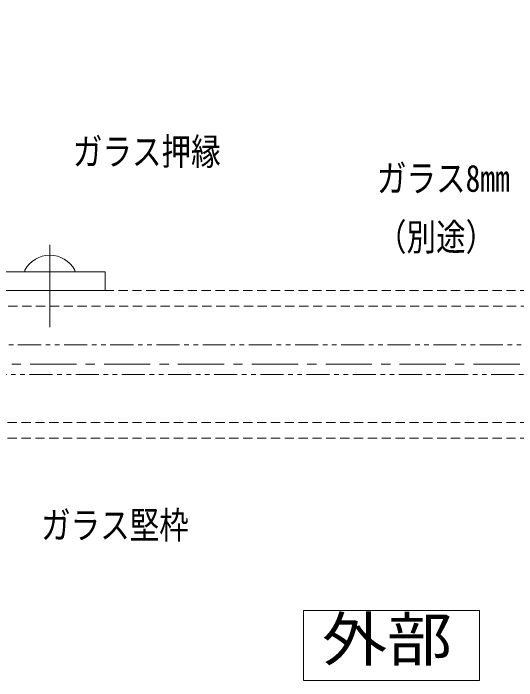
# Model space of a CAD drawing. Units: millimetres, scale not verified. Extents: x -3554 to 3554, y -1188 to 1188.
# Drawn here: x -1134.5 to -862, y -695.5 to -334.2 of the extents above; entities that cross this region are included whole.
import ezdxf
from ezdxf.enums import TextEntityAlignment as Align

# ---------------------------------------------------------------- set-up
doc = ezdxf.new("R2010")
doc.units = ezdxf.units.MM
doc.header["$LTSCALE"] = 20
for name, pattern in [('USER1', [2, 1.25, -0.25, 0.25, -0.25]), ('USER2', [1.25, 0.625, -0.125, 0.125, -0.125, 0.125, -0.125]), ('USER3', [0.375, 0.25, -0.125])]:
    doc.linetypes.add(name, pattern=pattern)
for name, color, linetype, lineweight in [('0-0_0', 7, 'Continuous', 18), ('0-6_2躯体線', 4, 'Continuous', 18), ('0-7_3中心線', 2, 'USER1', 18), ('0-8_41ｱﾙﾐ', 6, 'Continuous', 18), ('0-9_1手摺寸法', 7, 'Continuous', 18), ('0-B_P4-12', 7, 'Continuous', 18), ('0-C_2a', 1, 'USER2', 18), ('0-D_4アルミ', 6, 'Continuous', 18), ('1-1_2躯体隠れ', 6, 'USER3', 18)]:
    doc.layers.add(name, color=color, linetype=linetype, lineweight=lineweight)
doc.styles.add('ＭＳ ゴシック', font='')
doc.styles.get('ＭＳ ゴシック').set_extended_font_data('MS Gothic')

# ---------------------------------------------------------------- blocks, each defined once
blk = doc.blocks.new('A$C4E7E0D89')
at = {"layer": '0-8_41ｱﾙﾐ'}
blk.add_line((150, 100), (69.18, 100), dxfattribs=at)
for points in [[(65, 104.18), (65, 110), (59, 110), (59, 104.18)], [(54.82, 100), (0, 100), (0, 0)]]:
    blk.add_lwpolyline(points, dxfattribs=at)
for centre, start, end in [((54.82, 104.18), 270, 0), ((69.18, 104.18), 180, 270)]:
    blk.add_arc(centre, 4.18, start, end, dxfattribs=at)
at = {"layer": '0-D_4アルミ'}
for p, q in [((150, 90), (150, 100)), ((10, 90), (10, 0)), ((150, 90), (10, 90)), ((10, 0), (0, 0))]:
    blk.add_line(p, q, dxfattribs=at)

msp = doc.modelspace()

# ---------------------------------------------------------------- linework, layer by layer
at = {"layer": '0-6_2躯体線'}
for p, q in [((-1114.78, -504.05), (-1114.78, -459.54)), ((-1128.28, -473.17), (-1128.28, -474.17)), ((-1101.28, -473.17), (-1101.28, -474.17)), ((-1101.28, -474.17), (-1128.28, -474.17))]:
    msp.add_line(p, q, dxfattribs=at)
msp.add_arc((-1114.78, -480.56), 15.39, 28.6987, 151.3013, dxfattribs=at)
at = {"layer": '0-7_3中心線'}
msp.add_line((-1325.4, -524.17), (-469.78, -524.17), dxfattribs=at)
at = {"layer": '0-B_P4-12'}
msp.add_line((-977.45, -657.46), (-977.45, -695.47), dxfattribs=at)
msp.add_lwpolyline([(-977.45, -695.47), (-882.12, -695.47), (-882.12, -657.46), (-977.45, -657.46)], dxfattribs=at)
at = {"layer": '0-C_2a'}
msp.add_lwpolyline([(-1175.78, -529.67), (-569.53, -529.67), (-569.53, -513.67), (-1175.78, -513.67)], close=True, dxfattribs=at)
at = {"layer": '1-1_2躯体隠れ'}
for p, q in [((-1392.61, -484.17), (-469.78, -484.17)), ((-1189.78, -492.67), (-549.78, -492.67)), ((-1392.61, -555.67), (-549.78, -555.67)), ((-1392.61, -564.17), (-469.78, -564.17))]:
    msp.add_line(p, q, dxfattribs=at)

# ---------------------------------------------------------------- block references
at = {"layer": '0-9_1手摺寸法', "rotation": 90}
msp.add_blockref('A$C4E7E0D89', (-1084.78, -484.17), dxfattribs=at)

# ---------------------------------------------------------------- texts
at = {"layer": '0-0_0', "style": 'ＭＳ ゴシック', "width": 0.8}
for s, p in [('ガラス押縁', (-1102.3, -420.75)), ('ガラス8mm', (-937.67, -435.2)), ('（別途）', (-937.67, -466.99)), ('ガラス堅枠', (-1119.52, -622.99))]:
    msp.add_text(s, height=14.66, dxfattribs=at).set_placement(p, align=Align.BOTTOM_LEFT)
at = {"layer": '0-B_P4-12', "style": 'ＭＳ ゴシック', "width": 1.1}
msp.add_text('外部', height=23.46, dxfattribs=at).set_placement((-967.39, -691.83), align=Align.BOTTOM_LEFT)

doc.saveas('drawing.dxf')
